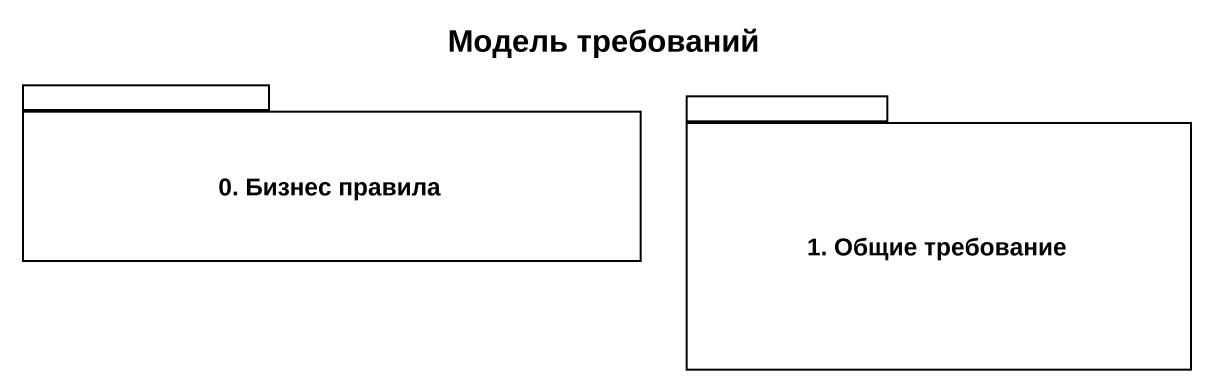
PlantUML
@startuml
title Модель требований
package "0. Бизнес правила" as p0_Бизнес_правила {
}
package "1. Общие требование" as p1_Общие_требование {
}
@enduml
